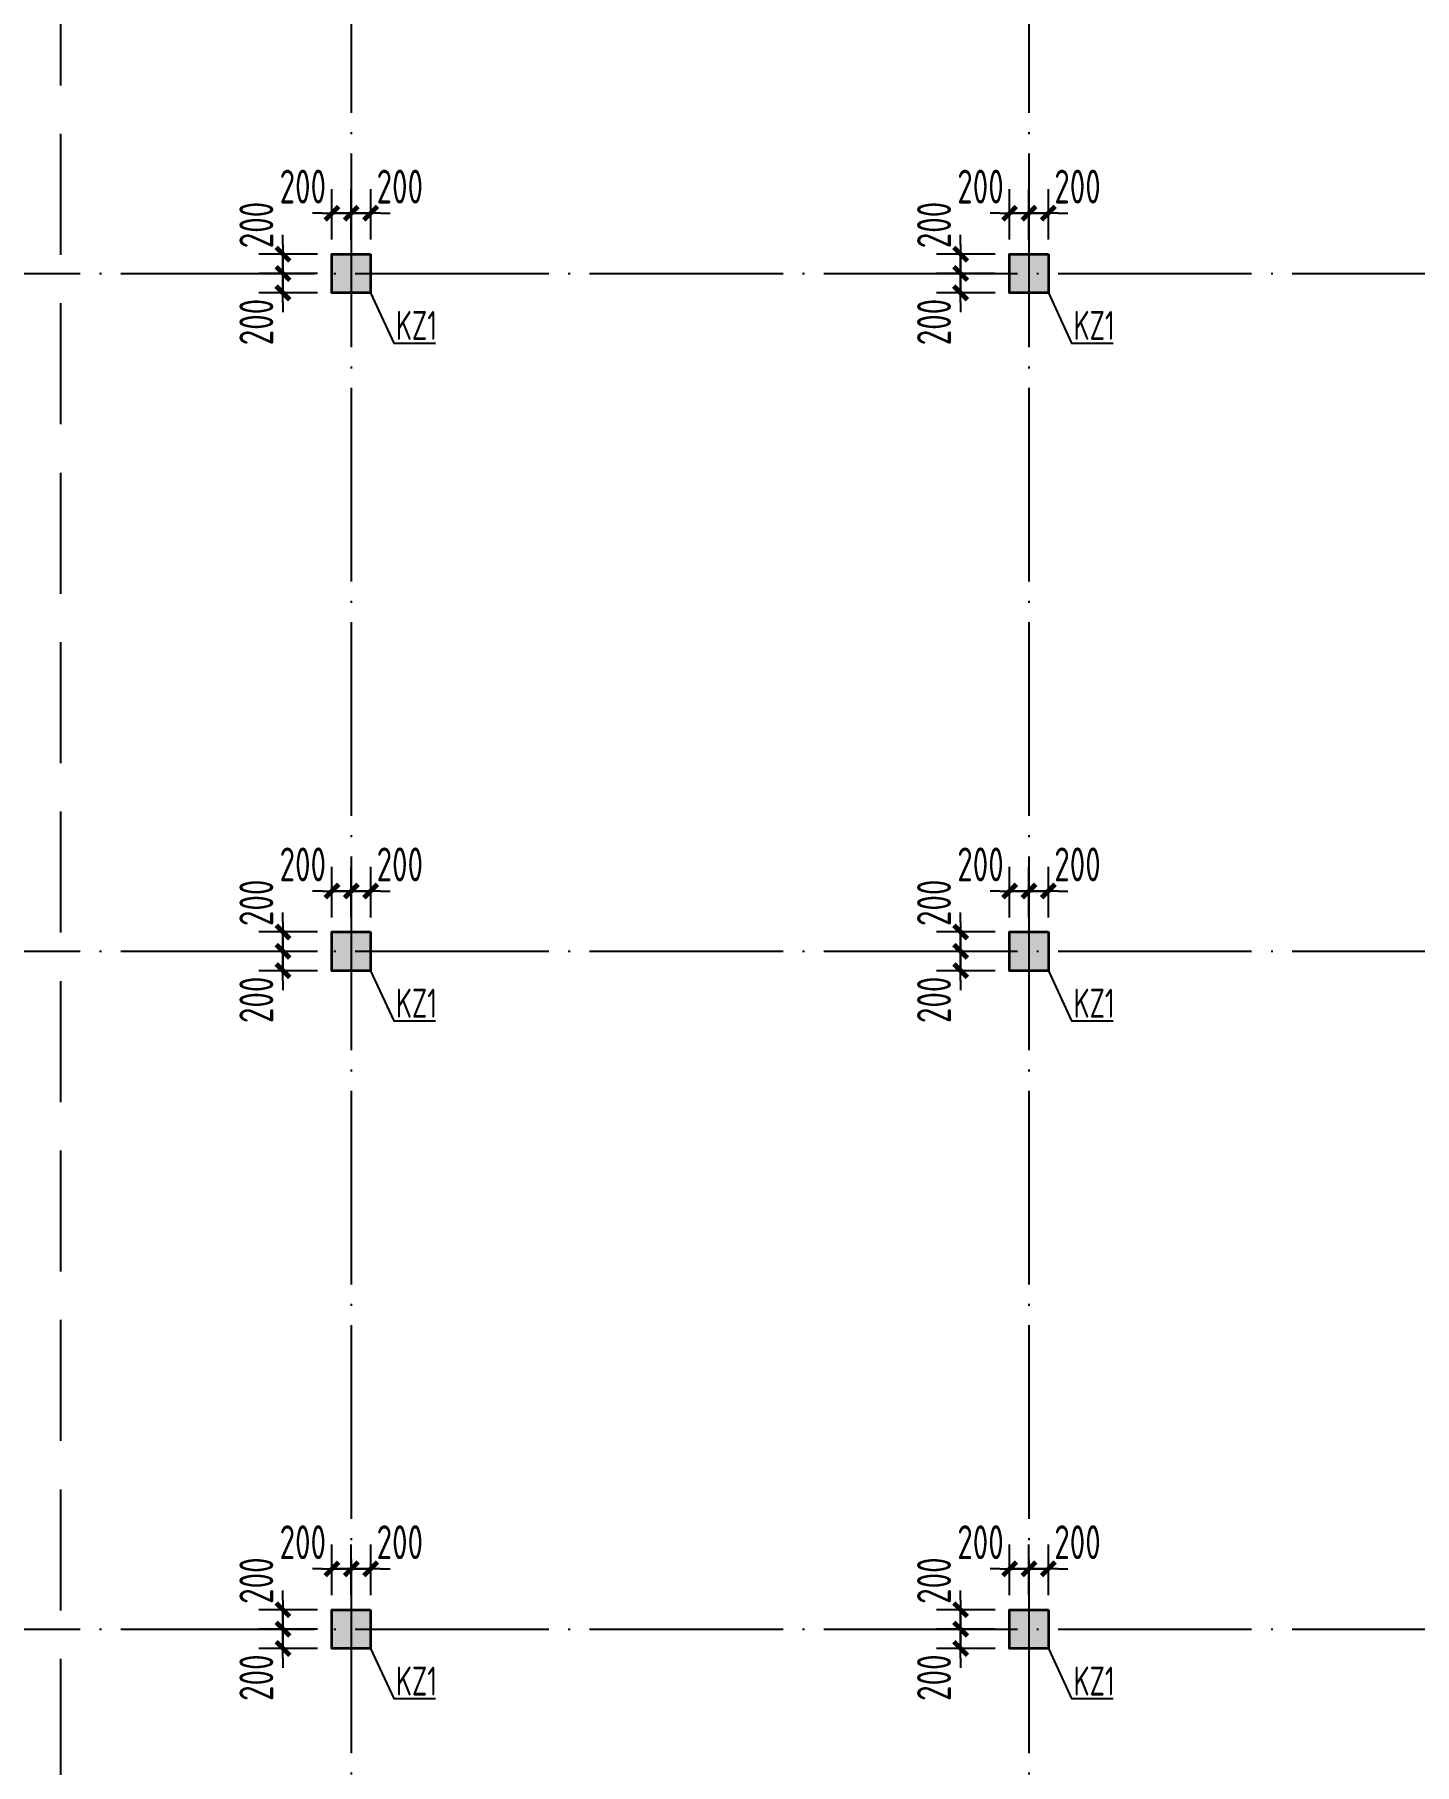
# Model space of a CAD drawing. Extents: x 8268344 to 8869063, y 669070 to 951310.
# Drawn here: x 8463436 to 8477689, y 770591 to 788456 of the extents above; entities that cross this region are included whole.
import ezdxf

# ---------------------------------------------------------------- set-up
doc = ezdxf.new("R2010")
doc.units = 0
doc.header["$LTSCALE"] = 1000
doc.linetypes.add('DASH', pattern=[0.35, 0.25, -0.1])
doc.linetypes.add('DOTE', pattern=[2.42, 2, -0.2, 0.02, -0.2])
doc.layers.get('0').update_dxf_attribs({"linetype": 'CONTINUOUS'})
doc.layers.get('Defpoints').update_dxf_attribs({"linetype": 'CONTINUOUS'})
for name, color, linetype in [('DIM', 3, 'CONTINUOUS'), ('DOTE', 1, 'DOTE'), ('PUB_TEXT', 7, 'CONTINUOUS'), ('柱涂实', 54, 'CONTINUOUS')]:
    doc.layers.add(name, color=color, linetype=linetype)
doc.layers.add('柱', color=2, linetype='CONTINUOUS', lineweight=35)
doc.styles.add('HZTXT', font='tssdeng.shx', dxfattribs={"width": 0.75, "bigfont": 'HZTXT.shx'})
doc.styles.add('TSSD_Dimension', font='Tssdeng.shx', dxfattribs={"width": 0.7, "bigfont": 'tssdchn.shx'})
doc.dimstyles.new('TSSD_100_100$0', dxfattribs={"dimtxt": 350, "dimasz": 100, "dimexe": 250, "dimexo": 150, "dimgap": 100, "dimtad": 1, "dimdec": 0, "dimzin": 0, "dimdsep": 46, "dimtxsty": 'TSSD_Dimension', "dimblk": '_TSDBK', "dimblk1": '_TSDBK', "dimblk2": '_TSDBK', "dimsah": 1, "dimcen": 0, "dimclrt": 7, "dimadec": 0, "dimazin": 0, "dimtfac": 1, "dimtdec": 0, "dimtix": 1, "dimtmove": 2, "dimatfit": 3, "dimldrblk": '_TSDBK', "dimfxl": 0, "dimtolj": 1, "dimtzin": 0, "dimarcsym": 0})

# ---------------------------------------------------------------- blocks, each defined once
blk = doc.blocks.new('_TSDBK')
blk.add_line((-1, 0), (1.5, 0))
at = {"const_width": 0.5}
blk.add_lwpolyline([(-0.7, -0.7), (0.7, 0.7)], dxfattribs=at)
blk = doc.blocks.new('*D2347')
at = {"layer": 'Defpoints', "color": 0}
for p in [(8466508, 786188), (8466002, 785988), (8466508, 785988)]:
    blk.add_point(p, dxfattribs=at)
at = {"layer": 'DIM', "color": 0, "lineweight": -2}
for p, q in [((8466002, 786288), (8466002, 786388)), ((8466358, 786188), (8465752, 786188)), ((8466002, 786188), (8466002, 785988)), ((8466358, 785988), (8465752, 785988)), ((8466002, 785888), (8466002, 785788))]:
    blk.add_line(p, q, dxfattribs=at)
at = {"layer": 'DIM', "color": 0, "lineweight": -2, "xscale": 100, "yscale": 100, "zscale": 100}
for p, rotation in [((8466002, 786188), 270), ((8466002, 785988), 90)]:
    blk.add_blockref('_TSDBK', p, dxfattribs=dict(at, rotation=rotation))
at = {"layer": 'DIM', "color": 7, "insert": (8465727, 786489), "char_height": 350, "attachment_point": 5, "rotation": 90, "style": 'TSSD_Dimension'}
blk.add_mtext('\\A1;200', dxfattribs=at)
blk = doc.blocks.new('*D2348')
at = {"layer": 'Defpoints', "color": 0}
for p in [(8466508, 785988), (8466002, 785788), (8466508, 785788)]:
    blk.add_point(p, dxfattribs=at)
at = {"layer": 'DIM', "color": 0, "lineweight": -2}
for p, q in [((8466002, 786088), (8466002, 786188)), ((8466358, 785988), (8465752, 785988)), ((8466002, 785988), (8466002, 785788)), ((8466358, 785788), (8465752, 785788)), ((8466002, 785688), (8466002, 785588))]:
    blk.add_line(p, q, dxfattribs=at)
at = {"layer": 'DIM', "color": 0, "lineweight": -2, "xscale": 100, "yscale": 100, "zscale": 100}
for p, rotation in [((8466002, 785988), 270), ((8466002, 785788), 90)]:
    blk.add_blockref('_TSDBK', p, dxfattribs=dict(at, rotation=rotation))
at = {"layer": 'DIM', "color": 7, "insert": (8465727, 785487), "char_height": 350, "attachment_point": 5, "rotation": 90, "style": 'TSSD_Dimension'}
blk.add_mtext('\\A1;200', dxfattribs=at)
blk = doc.blocks.new('*D2349')
at = {"layer": 'Defpoints', "color": 0}
for p in [(8466908, 786611), (8466708, 786188), (8466908, 786188)]:
    blk.add_point(p, dxfattribs=at)
at = {"layer": 'DIM', "color": 0, "lineweight": -2}
for p, q in [((8466708, 786338), (8466708, 786861)), ((8466908, 786338), (8466908, 786861)), ((8466608, 786611), (8466508, 786611)), ((8466708, 786611), (8466908, 786611)), ((8467008, 786611), (8467108, 786611))]:
    blk.add_line(p, q, dxfattribs=at)
at = {"layer": 'DIM', "color": 0, "lineweight": -2, "xscale": 100, "yscale": 100, "zscale": 100}
blk.add_blockref('_TSDBK', (8466708, 786611), dxfattribs=at)
at = {"layer": 'DIM', "color": 0, "lineweight": -2, "xscale": 100, "yscale": 100, "zscale": 100, "rotation": 180}
blk.add_blockref('_TSDBK', (8466908, 786611), dxfattribs=at)
at = {"layer": 'DIM', "color": 7, "insert": (8467209, 786886), "char_height": 350, "attachment_point": 5, "style": 'TSSD_Dimension'}
blk.add_mtext('\\A1;200', dxfattribs=at)
blk = doc.blocks.new('*D2350')
at = {"layer": 'Defpoints', "color": 0}
for p in [(8466708, 786611), (8466508, 786188), (8466708, 786188)]:
    blk.add_point(p, dxfattribs=at)
at = {"layer": 'DIM', "color": 0, "lineweight": -2}
for p, q in [((8466508, 786338), (8466508, 786861)), ((8466708, 786338), (8466708, 786861)), ((8466408, 786611), (8466308, 786611)), ((8466508, 786611), (8466708, 786611)), ((8466808, 786611), (8466908, 786611))]:
    blk.add_line(p, q, dxfattribs=at)
at = {"layer": 'DIM', "color": 0, "lineweight": -2, "xscale": 100, "yscale": 100, "zscale": 100}
blk.add_blockref('_TSDBK', (8466508, 786611), dxfattribs=at)
at = {"layer": 'DIM', "color": 0, "lineweight": -2, "xscale": 100, "yscale": 100, "zscale": 100, "rotation": 180}
blk.add_blockref('_TSDBK', (8466708, 786611), dxfattribs=at)
at = {"layer": 'DIM', "color": 7, "insert": (8466207, 786886), "char_height": 350, "attachment_point": 5, "style": 'TSSD_Dimension'}
blk.add_mtext('\\A1;200', dxfattribs=at)
blk = doc.blocks.new('*D2351')
at = {"layer": 'Defpoints', "color": 0}
for p in [(8466508, 779188), (8466002, 778988), (8466508, 778988)]:
    blk.add_point(p, dxfattribs=at)
at = {"layer": 'DIM', "color": 0, "lineweight": -2}
for p, q in [((8466002, 779288), (8466002, 779388)), ((8466358, 779188), (8465752, 779188)), ((8466002, 779188), (8466002, 778988)), ((8466358, 778988), (8465752, 778988)), ((8466002, 778888), (8466002, 778788))]:
    blk.add_line(p, q, dxfattribs=at)
at = {"layer": 'DIM', "color": 0, "lineweight": -2, "xscale": 100, "yscale": 100, "zscale": 100}
for p, rotation in [((8466002, 779188), 270), ((8466002, 778988), 90)]:
    blk.add_blockref('_TSDBK', p, dxfattribs=dict(at, rotation=rotation))
at = {"layer": 'DIM', "color": 7, "insert": (8465727, 779489), "char_height": 350, "attachment_point": 5, "rotation": 90, "style": 'TSSD_Dimension'}
blk.add_mtext('\\A1;200', dxfattribs=at)
blk = doc.blocks.new('*D2352')
at = {"layer": 'Defpoints', "color": 0}
for p in [(8466508, 778988), (8466002, 778788), (8466508, 778788)]:
    blk.add_point(p, dxfattribs=at)
at = {"layer": 'DIM', "color": 0, "lineweight": -2}
for p, q in [((8466002, 779088), (8466002, 779188)), ((8466358, 778988), (8465752, 778988)), ((8466002, 778988), (8466002, 778788)), ((8466358, 778788), (8465752, 778788)), ((8466002, 778688), (8466002, 778588))]:
    blk.add_line(p, q, dxfattribs=at)
at = {"layer": 'DIM', "color": 0, "lineweight": -2, "xscale": 100, "yscale": 100, "zscale": 100}
for p, rotation in [((8466002, 778988), 270), ((8466002, 778788), 90)]:
    blk.add_blockref('_TSDBK', p, dxfattribs=dict(at, rotation=rotation))
at = {"layer": 'DIM', "color": 7, "insert": (8465727, 778487), "char_height": 350, "attachment_point": 5, "rotation": 90, "style": 'TSSD_Dimension'}
blk.add_mtext('\\A1;200', dxfattribs=at)
blk = doc.blocks.new('*D2353')
at = {"layer": 'Defpoints', "color": 0}
for p in [(8466908, 779611), (8466708, 779188), (8466908, 779188)]:
    blk.add_point(p, dxfattribs=at)
at = {"layer": 'DIM', "color": 0, "lineweight": -2}
for p, q in [((8466708, 779338), (8466708, 779861)), ((8466908, 779338), (8466908, 779861)), ((8466608, 779611), (8466508, 779611)), ((8466708, 779611), (8466908, 779611)), ((8467008, 779611), (8467108, 779611))]:
    blk.add_line(p, q, dxfattribs=at)
at = {"layer": 'DIM', "color": 0, "lineweight": -2, "xscale": 100, "yscale": 100, "zscale": 100}
blk.add_blockref('_TSDBK', (8466708, 779611), dxfattribs=at)
at = {"layer": 'DIM', "color": 0, "lineweight": -2, "xscale": 100, "yscale": 100, "zscale": 100, "rotation": 180}
blk.add_blockref('_TSDBK', (8466908, 779611), dxfattribs=at)
at = {"layer": 'DIM', "color": 7, "insert": (8467209, 779886), "char_height": 350, "attachment_point": 5, "style": 'TSSD_Dimension'}
blk.add_mtext('\\A1;200', dxfattribs=at)
blk = doc.blocks.new('*D2354')
at = {"layer": 'Defpoints', "color": 0}
for p in [(8466708, 779611), (8466508, 779188), (8466708, 779188)]:
    blk.add_point(p, dxfattribs=at)
at = {"layer": 'DIM', "color": 0, "lineweight": -2}
for p, q in [((8466508, 779338), (8466508, 779861)), ((8466708, 779338), (8466708, 779861)), ((8466408, 779611), (8466308, 779611)), ((8466508, 779611), (8466708, 779611)), ((8466808, 779611), (8466908, 779611))]:
    blk.add_line(p, q, dxfattribs=at)
at = {"layer": 'DIM', "color": 0, "lineweight": -2, "xscale": 100, "yscale": 100, "zscale": 100}
blk.add_blockref('_TSDBK', (8466508, 779611), dxfattribs=at)
at = {"layer": 'DIM', "color": 0, "lineweight": -2, "xscale": 100, "yscale": 100, "zscale": 100, "rotation": 180}
blk.add_blockref('_TSDBK', (8466708, 779611), dxfattribs=at)
at = {"layer": 'DIM', "color": 7, "insert": (8466207, 779886), "char_height": 350, "attachment_point": 5, "style": 'TSSD_Dimension'}
blk.add_mtext('\\A1;200', dxfattribs=at)
blk = doc.blocks.new('*D2355')
at = {"layer": 'Defpoints', "color": 0}
for p in [(8466508, 772188), (8466002, 771988), (8466508, 771988)]:
    blk.add_point(p, dxfattribs=at)
at = {"layer": 'DIM', "color": 0, "lineweight": -2}
for p, q in [((8466002, 772288), (8466002, 772388)), ((8466358, 772188), (8465752, 772188)), ((8466002, 772188), (8466002, 771988)), ((8466358, 771988), (8465752, 771988)), ((8466002, 771888), (8466002, 771788))]:
    blk.add_line(p, q, dxfattribs=at)
at = {"layer": 'DIM', "color": 0, "lineweight": -2, "xscale": 100, "yscale": 100, "zscale": 100}
for p, rotation in [((8466002, 772188), 270), ((8466002, 771988), 90)]:
    blk.add_blockref('_TSDBK', p, dxfattribs=dict(at, rotation=rotation))
at = {"layer": 'DIM', "color": 7, "insert": (8465727, 772489), "char_height": 350, "attachment_point": 5, "rotation": 90, "style": 'TSSD_Dimension'}
blk.add_mtext('\\A1;200', dxfattribs=at)
blk = doc.blocks.new('*D2356')
at = {"layer": 'Defpoints', "color": 0}
for p in [(8466508, 771988), (8466002, 771788), (8466508, 771788)]:
    blk.add_point(p, dxfattribs=at)
at = {"layer": 'DIM', "color": 0, "lineweight": -2}
for p, q in [((8466002, 772088), (8466002, 772188)), ((8466358, 771988), (8465752, 771988)), ((8466002, 771988), (8466002, 771788)), ((8466358, 771788), (8465752, 771788)), ((8466002, 771688), (8466002, 771588))]:
    blk.add_line(p, q, dxfattribs=at)
at = {"layer": 'DIM', "color": 0, "lineweight": -2, "xscale": 100, "yscale": 100, "zscale": 100}
for p, rotation in [((8466002, 771988), 270), ((8466002, 771788), 90)]:
    blk.add_blockref('_TSDBK', p, dxfattribs=dict(at, rotation=rotation))
at = {"layer": 'DIM', "color": 7, "insert": (8465727, 771487), "char_height": 350, "attachment_point": 5, "rotation": 90, "style": 'TSSD_Dimension'}
blk.add_mtext('\\A1;200', dxfattribs=at)
blk = doc.blocks.new('*D2357')
at = {"layer": 'Defpoints', "color": 0}
for p in [(8466908, 772611), (8466708, 772188), (8466908, 772188)]:
    blk.add_point(p, dxfattribs=at)
at = {"layer": 'DIM', "color": 0, "lineweight": -2}
for p, q in [((8466708, 772338), (8466708, 772861)), ((8466908, 772338), (8466908, 772861)), ((8466608, 772611), (8466508, 772611)), ((8466708, 772611), (8466908, 772611)), ((8467008, 772611), (8467108, 772611))]:
    blk.add_line(p, q, dxfattribs=at)
at = {"layer": 'DIM', "color": 0, "lineweight": -2, "xscale": 100, "yscale": 100, "zscale": 100}
blk.add_blockref('_TSDBK', (8466708, 772611), dxfattribs=at)
at = {"layer": 'DIM', "color": 0, "lineweight": -2, "xscale": 100, "yscale": 100, "zscale": 100, "rotation": 180}
blk.add_blockref('_TSDBK', (8466908, 772611), dxfattribs=at)
at = {"layer": 'DIM', "color": 7, "insert": (8467209, 772886), "char_height": 350, "attachment_point": 5, "style": 'TSSD_Dimension'}
blk.add_mtext('\\A1;200', dxfattribs=at)
blk = doc.blocks.new('*D2358')
at = {"layer": 'Defpoints', "color": 0}
for p in [(8466708, 772611), (8466508, 772188), (8466708, 772188)]:
    blk.add_point(p, dxfattribs=at)
at = {"layer": 'DIM', "color": 0, "lineweight": -2}
for p, q in [((8466508, 772338), (8466508, 772861)), ((8466708, 772338), (8466708, 772861)), ((8466408, 772611), (8466308, 772611)), ((8466508, 772611), (8466708, 772611)), ((8466808, 772611), (8466908, 772611))]:
    blk.add_line(p, q, dxfattribs=at)
at = {"layer": 'DIM', "color": 0, "lineweight": -2, "xscale": 100, "yscale": 100, "zscale": 100}
blk.add_blockref('_TSDBK', (8466508, 772611), dxfattribs=at)
at = {"layer": 'DIM', "color": 0, "lineweight": -2, "xscale": 100, "yscale": 100, "zscale": 100, "rotation": 180}
blk.add_blockref('_TSDBK', (8466708, 772611), dxfattribs=at)
at = {"layer": 'DIM', "color": 7, "insert": (8466207, 772886), "char_height": 350, "attachment_point": 5, "style": 'TSSD_Dimension'}
blk.add_mtext('\\A1;200', dxfattribs=at)
blk = doc.blocks.new('*D2367')
at = {"layer": 'Defpoints', "color": 0}
for p in [(8473508, 786188), (8473002, 785988), (8473508, 785988)]:
    blk.add_point(p, dxfattribs=at)
at = {"layer": 'DIM', "color": 0, "lineweight": -2}
for p, q in [((8473002, 786288), (8473002, 786388)), ((8473358, 786188), (8472752, 786188)), ((8473002, 786188), (8473002, 785988)), ((8473358, 785988), (8472752, 785988)), ((8473002, 785888), (8473002, 785788))]:
    blk.add_line(p, q, dxfattribs=at)
at = {"layer": 'DIM', "color": 0, "lineweight": -2, "xscale": 100, "yscale": 100, "zscale": 100}
for p, rotation in [((8473002, 786188), 270), ((8473002, 785988), 90)]:
    blk.add_blockref('_TSDBK', p, dxfattribs=dict(at, rotation=rotation))
at = {"layer": 'DIM', "color": 7, "insert": (8472727, 786489), "char_height": 350, "attachment_point": 5, "rotation": 90, "style": 'TSSD_Dimension'}
blk.add_mtext('\\A1;200', dxfattribs=at)
blk = doc.blocks.new('*D2368')
at = {"layer": 'Defpoints', "color": 0}
for p in [(8473508, 785988), (8473002, 785788), (8473508, 785788)]:
    blk.add_point(p, dxfattribs=at)
at = {"layer": 'DIM', "color": 0, "lineweight": -2}
for p, q in [((8473002, 786088), (8473002, 786188)), ((8473358, 785988), (8472752, 785988)), ((8473002, 785988), (8473002, 785788)), ((8473358, 785788), (8472752, 785788)), ((8473002, 785688), (8473002, 785588))]:
    blk.add_line(p, q, dxfattribs=at)
at = {"layer": 'DIM', "color": 0, "lineweight": -2, "xscale": 100, "yscale": 100, "zscale": 100}
for p, rotation in [((8473002, 785988), 270), ((8473002, 785788), 90)]:
    blk.add_blockref('_TSDBK', p, dxfattribs=dict(at, rotation=rotation))
at = {"layer": 'DIM', "color": 7, "insert": (8472727, 785487), "char_height": 350, "attachment_point": 5, "rotation": 90, "style": 'TSSD_Dimension'}
blk.add_mtext('\\A1;200', dxfattribs=at)
blk = doc.blocks.new('*D2369')
at = {"layer": 'Defpoints', "color": 0}
for p in [(8473908, 786611), (8473708, 786188), (8473908, 786188)]:
    blk.add_point(p, dxfattribs=at)
at = {"layer": 'DIM', "color": 0, "lineweight": -2}
for p, q in [((8473708, 786338), (8473708, 786861)), ((8473908, 786338), (8473908, 786861)), ((8473608, 786611), (8473508, 786611)), ((8473708, 786611), (8473908, 786611)), ((8474008, 786611), (8474108, 786611))]:
    blk.add_line(p, q, dxfattribs=at)
at = {"layer": 'DIM', "color": 0, "lineweight": -2, "xscale": 100, "yscale": 100, "zscale": 100}
blk.add_blockref('_TSDBK', (8473708, 786611), dxfattribs=at)
at = {"layer": 'DIM', "color": 0, "lineweight": -2, "xscale": 100, "yscale": 100, "zscale": 100, "rotation": 180}
blk.add_blockref('_TSDBK', (8473908, 786611), dxfattribs=at)
at = {"layer": 'DIM', "color": 7, "insert": (8474209, 786886), "char_height": 350, "attachment_point": 5, "style": 'TSSD_Dimension'}
blk.add_mtext('\\A1;200', dxfattribs=at)
blk = doc.blocks.new('*D2370')
at = {"layer": 'Defpoints', "color": 0}
for p in [(8473708, 786611), (8473508, 786188), (8473708, 786188)]:
    blk.add_point(p, dxfattribs=at)
at = {"layer": 'DIM', "color": 0, "lineweight": -2}
for p, q in [((8473508, 786338), (8473508, 786861)), ((8473708, 786338), (8473708, 786861)), ((8473408, 786611), (8473308, 786611)), ((8473508, 786611), (8473708, 786611)), ((8473808, 786611), (8473908, 786611))]:
    blk.add_line(p, q, dxfattribs=at)
at = {"layer": 'DIM', "color": 0, "lineweight": -2, "xscale": 100, "yscale": 100, "zscale": 100}
blk.add_blockref('_TSDBK', (8473508, 786611), dxfattribs=at)
at = {"layer": 'DIM', "color": 0, "lineweight": -2, "xscale": 100, "yscale": 100, "zscale": 100, "rotation": 180}
blk.add_blockref('_TSDBK', (8473708, 786611), dxfattribs=at)
at = {"layer": 'DIM', "color": 7, "insert": (8473207, 786886), "char_height": 350, "attachment_point": 5, "style": 'TSSD_Dimension'}
blk.add_mtext('\\A1;200', dxfattribs=at)
blk = doc.blocks.new('*D2371')
at = {"layer": 'Defpoints', "color": 0}
for p in [(8473508, 779188), (8473002, 778988), (8473508, 778988)]:
    blk.add_point(p, dxfattribs=at)
at = {"layer": 'DIM', "color": 0, "lineweight": -2}
for p, q in [((8473002, 779288), (8473002, 779388)), ((8473358, 779188), (8472752, 779188)), ((8473002, 779188), (8473002, 778988)), ((8473358, 778988), (8472752, 778988)), ((8473002, 778888), (8473002, 778788))]:
    blk.add_line(p, q, dxfattribs=at)
at = {"layer": 'DIM', "color": 0, "lineweight": -2, "xscale": 100, "yscale": 100, "zscale": 100}
for p, rotation in [((8473002, 779188), 270), ((8473002, 778988), 90)]:
    blk.add_blockref('_TSDBK', p, dxfattribs=dict(at, rotation=rotation))
at = {"layer": 'DIM', "color": 7, "insert": (8472727, 779489), "char_height": 350, "attachment_point": 5, "rotation": 90, "style": 'TSSD_Dimension'}
blk.add_mtext('\\A1;200', dxfattribs=at)
blk = doc.blocks.new('*D2372')
at = {"layer": 'Defpoints', "color": 0}
for p in [(8473508, 778988), (8473002, 778788), (8473508, 778788)]:
    blk.add_point(p, dxfattribs=at)
at = {"layer": 'DIM', "color": 0, "lineweight": -2}
for p, q in [((8473002, 779088), (8473002, 779188)), ((8473358, 778988), (8472752, 778988)), ((8473002, 778988), (8473002, 778788)), ((8473358, 778788), (8472752, 778788)), ((8473002, 778688), (8473002, 778588))]:
    blk.add_line(p, q, dxfattribs=at)
at = {"layer": 'DIM', "color": 0, "lineweight": -2, "xscale": 100, "yscale": 100, "zscale": 100}
for p, rotation in [((8473002, 778988), 270), ((8473002, 778788), 90)]:
    blk.add_blockref('_TSDBK', p, dxfattribs=dict(at, rotation=rotation))
at = {"layer": 'DIM', "color": 7, "insert": (8472727, 778487), "char_height": 350, "attachment_point": 5, "rotation": 90, "style": 'TSSD_Dimension'}
blk.add_mtext('\\A1;200', dxfattribs=at)
blk = doc.blocks.new('*D2373')
at = {"layer": 'Defpoints', "color": 0}
for p in [(8473908, 779611), (8473708, 779188), (8473908, 779188)]:
    blk.add_point(p, dxfattribs=at)
at = {"layer": 'DIM', "color": 0, "lineweight": -2}
for p, q in [((8473708, 779338), (8473708, 779861)), ((8473908, 779338), (8473908, 779861)), ((8473608, 779611), (8473508, 779611)), ((8473708, 779611), (8473908, 779611)), ((8474008, 779611), (8474108, 779611))]:
    blk.add_line(p, q, dxfattribs=at)
at = {"layer": 'DIM', "color": 0, "lineweight": -2, "xscale": 100, "yscale": 100, "zscale": 100}
blk.add_blockref('_TSDBK', (8473708, 779611), dxfattribs=at)
at = {"layer": 'DIM', "color": 0, "lineweight": -2, "xscale": 100, "yscale": 100, "zscale": 100, "rotation": 180}
blk.add_blockref('_TSDBK', (8473908, 779611), dxfattribs=at)
at = {"layer": 'DIM', "color": 7, "insert": (8474209, 779886), "char_height": 350, "attachment_point": 5, "style": 'TSSD_Dimension'}
blk.add_mtext('\\A1;200', dxfattribs=at)
blk = doc.blocks.new('*D2374')
at = {"layer": 'Defpoints', "color": 0}
for p in [(8473708, 779611), (8473508, 779188), (8473708, 779188)]:
    blk.add_point(p, dxfattribs=at)
at = {"layer": 'DIM', "color": 0, "lineweight": -2}
for p, q in [((8473508, 779338), (8473508, 779861)), ((8473708, 779338), (8473708, 779861)), ((8473408, 779611), (8473308, 779611)), ((8473508, 779611), (8473708, 779611)), ((8473808, 779611), (8473908, 779611))]:
    blk.add_line(p, q, dxfattribs=at)
at = {"layer": 'DIM', "color": 0, "lineweight": -2, "xscale": 100, "yscale": 100, "zscale": 100}
blk.add_blockref('_TSDBK', (8473508, 779611), dxfattribs=at)
at = {"layer": 'DIM', "color": 0, "lineweight": -2, "xscale": 100, "yscale": 100, "zscale": 100, "rotation": 180}
blk.add_blockref('_TSDBK', (8473708, 779611), dxfattribs=at)
at = {"layer": 'DIM', "color": 7, "insert": (8473207, 779886), "char_height": 350, "attachment_point": 5, "style": 'TSSD_Dimension'}
blk.add_mtext('\\A1;200', dxfattribs=at)
blk = doc.blocks.new('*D2375')
at = {"layer": 'Defpoints', "color": 0}
for p in [(8473508, 772188), (8473002, 771988), (8473508, 771988)]:
    blk.add_point(p, dxfattribs=at)
at = {"layer": 'DIM', "color": 0, "lineweight": -2}
for p, q in [((8473002, 772288), (8473002, 772388)), ((8473358, 772188), (8472752, 772188)), ((8473002, 772188), (8473002, 771988)), ((8473358, 771988), (8472752, 771988)), ((8473002, 771888), (8473002, 771788))]:
    blk.add_line(p, q, dxfattribs=at)
at = {"layer": 'DIM', "color": 0, "lineweight": -2, "xscale": 100, "yscale": 100, "zscale": 100}
for p, rotation in [((8473002, 772188), 270), ((8473002, 771988), 90)]:
    blk.add_blockref('_TSDBK', p, dxfattribs=dict(at, rotation=rotation))
at = {"layer": 'DIM', "color": 7, "insert": (8472727, 772489), "char_height": 350, "attachment_point": 5, "rotation": 90, "style": 'TSSD_Dimension'}
blk.add_mtext('\\A1;200', dxfattribs=at)
blk = doc.blocks.new('*D2376')
at = {"layer": 'Defpoints', "color": 0}
for p in [(8473508, 771988), (8473002, 771788), (8473508, 771788)]:
    blk.add_point(p, dxfattribs=at)
at = {"layer": 'DIM', "color": 0, "lineweight": -2}
for p, q in [((8473002, 772088), (8473002, 772188)), ((8473358, 771988), (8472752, 771988)), ((8473002, 771988), (8473002, 771788)), ((8473358, 771788), (8472752, 771788)), ((8473002, 771688), (8473002, 771588))]:
    blk.add_line(p, q, dxfattribs=at)
at = {"layer": 'DIM', "color": 0, "lineweight": -2, "xscale": 100, "yscale": 100, "zscale": 100}
for p, rotation in [((8473002, 771988), 270), ((8473002, 771788), 90)]:
    blk.add_blockref('_TSDBK', p, dxfattribs=dict(at, rotation=rotation))
at = {"layer": 'DIM', "color": 7, "insert": (8472727, 771487), "char_height": 350, "attachment_point": 5, "rotation": 90, "style": 'TSSD_Dimension'}
blk.add_mtext('\\A1;200', dxfattribs=at)
blk = doc.blocks.new('*D2377')
at = {"layer": 'Defpoints', "color": 0}
for p in [(8473908, 772611), (8473708, 772188), (8473908, 772188)]:
    blk.add_point(p, dxfattribs=at)
at = {"layer": 'DIM', "color": 0, "lineweight": -2}
for p, q in [((8473708, 772338), (8473708, 772861)), ((8473908, 772338), (8473908, 772861)), ((8473608, 772611), (8473508, 772611)), ((8473708, 772611), (8473908, 772611)), ((8474008, 772611), (8474108, 772611))]:
    blk.add_line(p, q, dxfattribs=at)
at = {"layer": 'DIM', "color": 0, "lineweight": -2, "xscale": 100, "yscale": 100, "zscale": 100}
blk.add_blockref('_TSDBK', (8473708, 772611), dxfattribs=at)
at = {"layer": 'DIM', "color": 0, "lineweight": -2, "xscale": 100, "yscale": 100, "zscale": 100, "rotation": 180}
blk.add_blockref('_TSDBK', (8473908, 772611), dxfattribs=at)
at = {"layer": 'DIM', "color": 7, "insert": (8474209, 772886), "char_height": 350, "attachment_point": 5, "style": 'TSSD_Dimension'}
blk.add_mtext('\\A1;200', dxfattribs=at)
blk = doc.blocks.new('*D2378')
at = {"layer": 'Defpoints', "color": 0}
for p in [(8473708, 772611), (8473508, 772188), (8473708, 772188)]:
    blk.add_point(p, dxfattribs=at)
at = {"layer": 'DIM', "color": 0, "lineweight": -2}
for p, q in [((8473508, 772338), (8473508, 772861)), ((8473708, 772338), (8473708, 772861)), ((8473408, 772611), (8473308, 772611)), ((8473508, 772611), (8473708, 772611)), ((8473808, 772611), (8473908, 772611))]:
    blk.add_line(p, q, dxfattribs=at)
at = {"layer": 'DIM', "color": 0, "lineweight": -2, "xscale": 100, "yscale": 100, "zscale": 100}
blk.add_blockref('_TSDBK', (8473508, 772611), dxfattribs=at)
at = {"layer": 'DIM', "color": 0, "lineweight": -2, "xscale": 100, "yscale": 100, "zscale": 100, "rotation": 180}
blk.add_blockref('_TSDBK', (8473708, 772611), dxfattribs=at)
at = {"layer": 'DIM', "color": 7, "insert": (8473207, 772886), "char_height": 350, "attachment_point": 5, "style": 'TSSD_Dimension'}
blk.add_mtext('\\A1;200', dxfattribs=at)

msp = doc.modelspace()

# ---------------------------------------------------------------- hatches: boundary and pattern name
at = {"layer": '柱涂实'}
for points in [[(8466907.9, 786188.2), (8466907.9, 785788.2), (8466507.9, 785788.2), (8466507.9, 786188.2)], [(8473907.9, 786188.2), (8473907.9, 785788.2), (8473507.9, 785788.2), (8473507.9, 786188.2)], [(8466907.9, 779188.2), (8466907.9, 778788.2), (8466507.9, 778788.2), (8466507.9, 779188.2)], [(8473907.9, 779188.2), (8473907.9, 778788.2), (8473507.9, 778788.2), (8473507.9, 779188.2)], [(8466907.9, 772188.2), (8466907.9, 771788.2), (8466507.9, 771788.2), (8466507.9, 772188.2)], [(8473907.9, 772188.2), (8473907.9, 771788.2), (8473507.9, 771788.2), (8473507.9, 772188.2)]]:
    msp.add_hatch(color=256, dxfattribs=at).paths.add_polyline_path(points)

# ---------------------------------------------------------------- linework, layer by layer
at = {"linetype": 'DASH', "ltscale": 5}
msp.add_lwpolyline([(8514012.4, 749935.7), (8514012.4, 754093.2), (8526668.1, 754093.2), (8526668.1, 749935.7), (8539221.7, 749935.7), (8539221.7, 794431.4), (8463703.5, 794431.4), (8463703.5, 761238.8), (8477148.5, 761238.8), (8477148.5, 749935.7), (8514012.4, 749935.7)], dxfattribs=at)
at = {"layer": 'DOTE'}
for p, q in [((8466707.9, 794488.2), (8466707.9, 749488.2)), ((8473707.9, 794488.2), (8473707.9, 749488.2)), ((8437707.9, 785988.2), (8539007.9, 785988.2)), ((8437707.9, 778988.2), (8539007.9, 778988.2)), ((8437707.9, 771988.2), (8539007.9, 771988.2))]:
    msp.add_line(p, q, dxfattribs=at)
at = {"layer": 'PUB_TEXT', "color": 7}
for points in [[(8466907.9, 785788.2), (8467147.3, 785270.4), (8467576, 785270.4)], [(8473907.9, 785788.2), (8474147.3, 785270.4), (8474576, 785270.4)], [(8466907.9, 778788.2), (8467147.3, 778270.4), (8467576, 778270.4)], [(8473907.9, 778788.2), (8474147.3, 778270.4), (8474576, 778270.4)], [(8466907.9, 771788.2), (8467147.3, 771270.4), (8467576, 771270.4)], [(8473907.9, 771788.2), (8474147.3, 771270.4), (8474576, 771270.4)]]:
    msp.add_lwpolyline(points, dxfattribs=at)
at = {"layer": '柱'}
for points in [[(8466907.9, 786188.2), (8466907.9, 785788.2), (8466507.9, 785788.2), (8466507.9, 786188.2)], [(8473907.9, 786188.2), (8473907.9, 785788.2), (8473507.9, 785788.2), (8473507.9, 786188.2)], [(8466907.9, 779188.2), (8466907.9, 778788.2), (8466507.9, 778788.2), (8466507.9, 779188.2)], [(8473907.9, 779188.2), (8473907.9, 778788.2), (8473507.9, 778788.2), (8473507.9, 779188.2)], [(8466907.9, 772188.2), (8466907.9, 771788.2), (8466507.9, 771788.2), (8466507.9, 772188.2)], [(8473907.9, 772188.2), (8473907.9, 771788.2), (8473507.9, 771788.2), (8473507.9, 772188.2)]]:
    msp.add_lwpolyline(points, close=True, dxfattribs=at)
at = {"layer": '柱涂实', "linetype": 'Continuous'}
for points in [[(8466907.9, 786188.2), (8466907.9, 785788.2), (8466507.9, 785788.2), (8466507.9, 786188.2)], [(8473907.9, 786188.2), (8473907.9, 785788.2), (8473507.9, 785788.2), (8473507.9, 786188.2)], [(8466907.9, 779188.2), (8466907.9, 778788.2), (8466507.9, 778788.2), (8466507.9, 779188.2)], [(8473907.9, 779188.2), (8473907.9, 778788.2), (8473507.9, 778788.2), (8473507.9, 779188.2)], [(8466907.9, 772188.2), (8466907.9, 771788.2), (8466507.9, 771788.2), (8466507.9, 772188.2)], [(8473907.9, 772188.2), (8473907.9, 771788.2), (8473507.9, 771788.2), (8473507.9, 772188.2)]]:
    msp.add_lwpolyline(points, close=True, dxfattribs=at)

# ---------------------------------------------------------------- texts
at = {"layer": 'PUB_TEXT', "color": 6, "style": 'HZTXT', "width": 0.7}
for p in [(8467168.9, 785302.4), (8474168.9, 785302.4), (8467168.9, 778302.4), (8474168.9, 778302.4), (8467168.9, 771302.4), (8474168.9, 771302.4)]:
    msp.add_text('KZ1', height=300, dxfattribs=at).set_placement(p)

# ---------------------------------------------------------------- dimensions: what is measured, and where the dimension line sits
at = {"layer": 'DIM'}
for base, p1, p2, picture, middle in [((8466707.9, 786611.1), (8466507.9, 786188.2), (8466707.9, 786188.2), '*D2350', (8466206.8, 786886.1)), ((8466907.9, 786611.1), (8466707.9, 786188.2), (8466907.9, 786188.2), '*D2349', (8467209, 786886.1)), ((8473707.9, 786611.1), (8473507.9, 786188.2), (8473707.9, 786188.2), '*D2370', (8473206.8, 786886.1)), ((8473907.9, 786611.1), (8473707.9, 786188.2), (8473907.9, 786188.2), '*D2369', (8474209, 786886.1)), ((8466707.9, 779611.1), (8466507.9, 779188.2), (8466707.9, 779188.2), '*D2354', (8466206.8, 779886.1)), ((8466907.9, 779611.1), (8466707.9, 779188.2), (8466907.9, 779188.2), '*D2353', (8467209, 779886.1)), ((8473707.9, 779611.1), (8473507.9, 779188.2), (8473707.9, 779188.2), '*D2374', (8473206.8, 779886.1)), ((8473907.9, 779611.1), (8473707.9, 779188.2), (8473907.9, 779188.2), '*D2373', (8474209, 779886.1)), ((8466707.9, 772611.1), (8466507.9, 772188.2), (8466707.9, 772188.2), '*D2358', (8466206.8, 772886.1)), ((8466907.9, 772611.1), (8466707.9, 772188.2), (8466907.9, 772188.2), '*D2357', (8467209, 772886.1)), ((8473707.9, 772611.1), (8473507.9, 772188.2), (8473707.9, 772188.2), '*D2378', (8473206.8, 772886.1)), ((8473907.9, 772611.1), (8473707.9, 772188.2), (8473907.9, 772188.2), '*D2377', (8474209, 772886.1))]:
    dim = msp.add_linear_dim(base=base, p1=p1, p2=p2, dimstyle='TSSD_100_100$0', dxfattribs=at)
    dim.commit()
    dim.dimension.update_dxf_attribs({"geometry": picture, "text_midpoint": middle, "dimtype": 160})
for base, p1, p2, picture, middle in [((8466001.8, 785988.2), (8466507.9, 786188.2), (8466507.9, 785988.2), '*D2347', (8465726.8, 786489.3)), ((8473001.8, 785988.2), (8473507.9, 786188.2), (8473507.9, 785988.2), '*D2367', (8472726.8, 786489.3)), ((8466001.8, 785788.2), (8466507.9, 785988.2), (8466507.9, 785788.2), '*D2348', (8465726.8, 785487.2)), ((8473001.8, 785788.2), (8473507.9, 785988.2), (8473507.9, 785788.2), '*D2368', (8472726.8, 785487.2)), ((8466001.8, 778988.2), (8466507.9, 779188.2), (8466507.9, 778988.2), '*D2351', (8465726.8, 779489.3)), ((8473001.8, 778988.2), (8473507.9, 779188.2), (8473507.9, 778988.2), '*D2371', (8472726.8, 779489.3)), ((8466001.8, 778788.2), (8466507.9, 778988.2), (8466507.9, 778788.2), '*D2352', (8465726.8, 778487.2)), ((8473001.8, 778788.2), (8473507.9, 778988.2), (8473507.9, 778788.2), '*D2372', (8472726.8, 778487.2)), ((8466001.8, 771988.2), (8466507.9, 772188.2), (8466507.9, 771988.2), '*D2355', (8465726.8, 772489.3)), ((8473001.8, 771988.2), (8473507.9, 772188.2), (8473507.9, 771988.2), '*D2375', (8472726.8, 772489.3)), ((8466001.8, 771788.2), (8466507.9, 771988.2), (8466507.9, 771788.2), '*D2356', (8465726.8, 771487.2)), ((8473001.8, 771788.2), (8473507.9, 771988.2), (8473507.9, 771788.2), '*D2376', (8472726.8, 771487.2))]:
    dim = msp.add_linear_dim(base=base, p1=p1, p2=p2, angle=90, dimstyle='TSSD_100_100$0', dxfattribs=at)
    dim.commit()
    dim.dimension.update_dxf_attribs({"geometry": picture, "text_midpoint": middle, "dimtype": 160})

doc.saveas('drawing.dxf')
